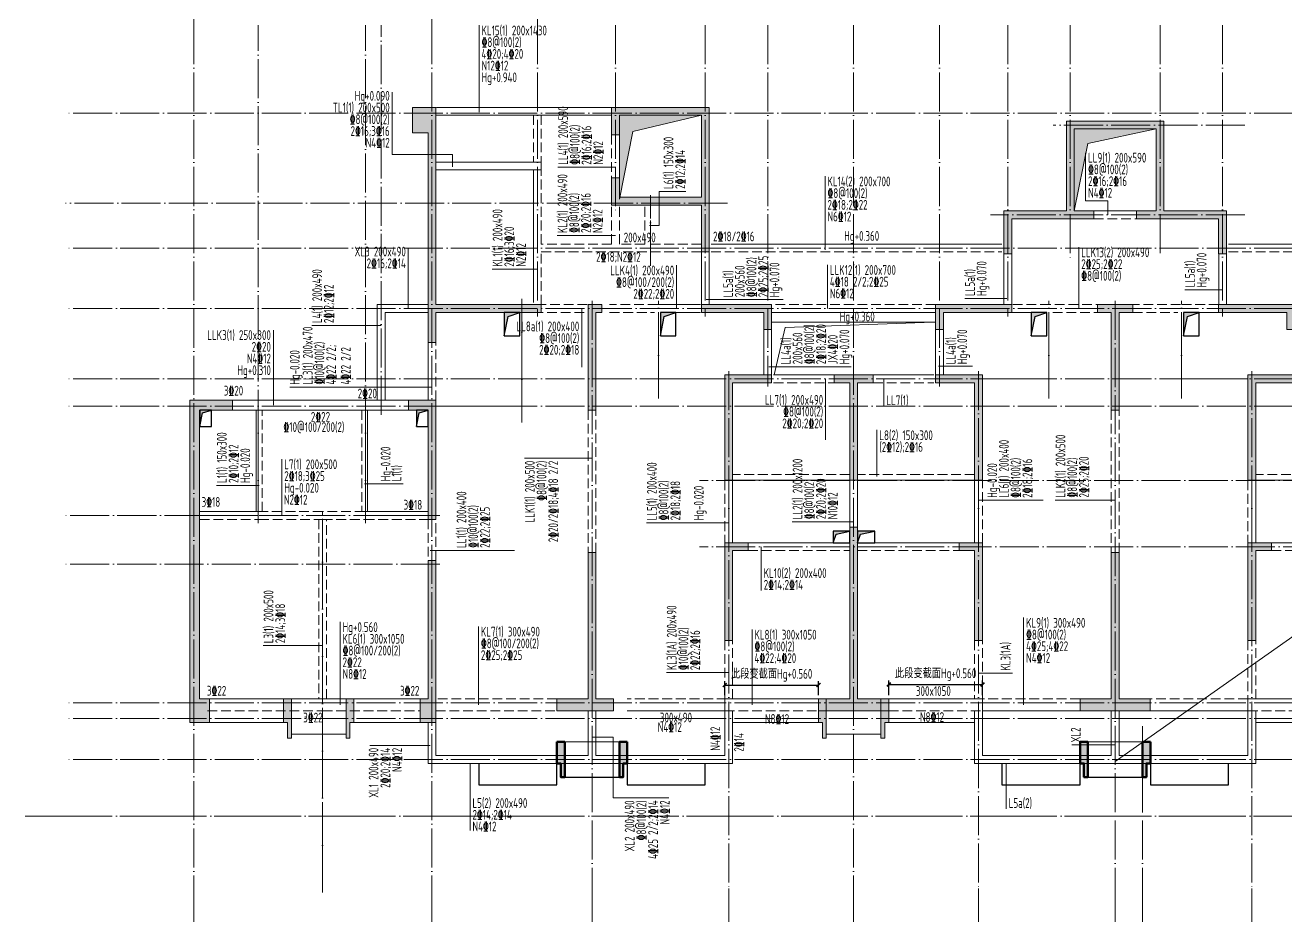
# Model space of a CAD drawing. Extents: x -129922 to 1190196, y -520662 to 139923.
# Drawn here: x 1062852 to 1095140, y -379465 to -356657 of the extents above; entities that cross this region are included whole.
import ezdxf
from ezdxf.enums import TextEntityAlignment as Align

# ---------------------------------------------------------------- set-up
doc = ezdxf.new("R2010")
doc.units = 0
doc.header["$LTSCALE"] = 1000
doc.header["$MEASUREMENT"] = 0
doc.linetypes.add('DASH', pattern=[0.35, 0.25, -0.1])
doc.linetypes.add('DOTE', pattern=[2.42, 2, -0.2, 0.02, -0.2])
for name, color, linetype, lineweight in [('A-墙体', 140, 'Continuous', 50), ('A-大样-填充', 8, 'Continuous', 9), ('A-标注-轴号', 3, 'Continuous', 15), ('A-轴线-塔楼', 1, 'DOTE', 9), ('A-轴线-塔楼$J4-三层平面图-山2', 1, 'DOTE', 9), ('A-轴线-隔墙', 41, 'DOTE', 9), ('S-基础-DQ', 6, 'Continuous', 20), ('S-墙柱-HATCH', 251, 'Continuous', 9), ('S-墙柱-WALL', 6, 'Continuous', 20), ('S-大样-DIM', 3, 'Continuous', 20), ('S-大样-HATCH', 251, 'Continuous', 9), ('S-大样-实线', 2, 'Continuous', 20), ('S-板-BEAM', 4, 'DASH', 20), ('S-板-BEAM-CON', 2, 'Continuous', 20), ('S-板-板面填充', 251, 'Continuous', 20), ('S-板-模板线条', 140, 'Continuous', 20), ('S-板-洞口边线', 211, 'Continuous', 20), ('S-梁-垂直原位标注', 140, 'Continuous', 20), ('S-梁-垂直集中标注', 45, 'Continuous', 20), ('S-梁-水平原位标注', 21, 'Continuous', 20), ('S-梁-水平集中标注', 191, 'Continuous', 20), ('S-轴网-轴线', 1, 'DOTE', 9)]:
    doc.layers.add(name, color=color, linetype=linetype, lineweight=lineweight)
doc.layers.add('HOLE', color=5, linetype='Continuous')
doc.layers.add('HOLE_HATCH', color=9, linetype='Continuous')
doc.styles.add('TSSD_Rein', font='tssdeng.shx', dxfattribs={"width": 0.7, "bigfont": 'hztxt.shx'})
doc.styles.add('TSSD_REIN_T3', font='tssdeng.shx', dxfattribs={"width": 0.7, "bigfont": 'hztxt.shx'})
doc.dimstyles.new('_TCH_ARCH&&100', dxfattribs={"dimtxt": 250, "dimasz": 100, "dimexe": 100, "dimexo": 100, "dimgap": 100, "dimtad": 1, "dimdec": 0, "dimzin": 0, "dimdsep": 46, "dimtxsty": 'TSSD_REIN_T3', "dimblk": 'ARCHTICK', "dimcen": 0.09, "dimclrt": 7, "dimazin": 2, "dimtfac": 1, "dimtdec": 0, "dimtix": 1, "dimtmove": 2, "dimatfit": 3, "dimfxl": 0, "dimtolj": 1, "dimtzin": 0, "dimarcsym": 0})

# ---------------------------------------------------------------- blocks, each defined once
blk = doc.blocks.new('20191023.11405152')
at = {"layer": 'S-大样-HATCH'}
h = blk.add_hatch(color=256, dxfattribs=at)
h.dxf.hatch_style = 1
h.paths.add_polyline_path([(-100, 0), (0, 0), (0, -400), (100, -400), (100, 600), (-100, 600)])
at = {"layer": 'S-大样-实线'}
blk.add_lwpolyline([(-100, 0), (0, 0), (0, -400), (100, -400), (100, 600), (-100, 600)], close=True, dxfattribs=at)
blk = doc.blocks.new('_ArchTick')
at = {"color": 0, "linetype": 'ByBlock', "const_width": 0.4}
blk.add_lwpolyline([(-0.5, -0.5), (0.5, 0.5)], dxfattribs=at)
blk = doc.blocks.new('*D500')
at = {"layer": 'Defpoints', "color": 0, "linetype": 'Continuous', "transparency": 16777216}
for p in [(1083171, -373555), (1080771, -373913), (1083171, -373913)]:
    blk.add_point(p, dxfattribs=at)
at = {"layer": 'S-梁-水平集中标注', "color": 0, "linetype": 'Continuous', "lineweight": -2, "transparency": 16777216}
for p, q in [((1080771, -373813), (1080771, -373455)), ((1080771, -373555), (1083171, -373555)), ((1083171, -373813), (1083171, -373455))]:
    blk.add_line(p, q, dxfattribs=at)
at = {"layer": 'S-梁-水平集中标注', "color": 0, "linetype": 'Continuous', "lineweight": -2, "transparency": 16777216, "xscale": 100, "yscale": 100, "zscale": 100, "rotation": 180}
blk.add_blockref('_ArchTick', (1080771, -373555), dxfattribs=at)
at = {"layer": 'S-梁-水平集中标注', "color": 0, "linetype": 'Continuous', "lineweight": -2, "transparency": 16777216, "xscale": 100, "yscale": 100, "zscale": 100}
blk.add_blockref('_ArchTick', (1083171, -373555), dxfattribs=at)
at = {"layer": 'S-梁-水平集中标注', "color": 7, "linetype": 'Continuous', "transparency": 16777216, "insert": (1081971, -373306), "char_height": 250, "attachment_point": 5, "style": 'TSSD_REIN_T3'}
blk.add_mtext('\\A1;此段变截面Hg+0.560', dxfattribs=at)
blk = doc.blocks.new('*D501')
at = {"layer": 'Defpoints', "color": 0, "linetype": 'Continuous', "transparency": 16777216}
for p in [(1087371, -373541), (1084971, -373913), (1087371, -373913)]:
    blk.add_point(p, dxfattribs=at)
at = {"layer": 'S-梁-水平集中标注', "color": 0, "linetype": 'Continuous', "lineweight": -2, "transparency": 16777216}
for p, q in [((1084971, -373813), (1084971, -373441)), ((1084971, -373541), (1087371, -373541)), ((1087371, -373813), (1087371, -373441))]:
    blk.add_line(p, q, dxfattribs=at)
at = {"layer": 'S-梁-水平集中标注', "color": 0, "linetype": 'Continuous', "lineweight": -2, "transparency": 16777216, "xscale": 100, "yscale": 100, "zscale": 100, "rotation": 180}
blk.add_blockref('_ArchTick', (1084971, -373541), dxfattribs=at)
at = {"layer": 'S-梁-水平集中标注', "color": 0, "linetype": 'Continuous', "lineweight": -2, "transparency": 16777216, "xscale": 100, "yscale": 100, "zscale": 100}
blk.add_blockref('_ArchTick', (1087371, -373541), dxfattribs=at)
at = {"layer": 'S-梁-水平集中标注', "color": 7, "linetype": 'Continuous', "transparency": 16777216, "insert": (1086171, -373292), "char_height": 250, "attachment_point": 5, "style": 'TSSD_REIN_T3'}
blk.add_mtext('\\A1;此段变截面Hg+0.560', dxfattribs=at)
blk = doc.blocks.new('sfdhgfjhgfkjhgkjhgk')
at = {"layer": 'S-板-BEAM'}
for p, q in [((6597491, -1417404), (6597491, -1418604)), ((6597691, -1418704), (6597691, -1417404)), ((6599491, -1417904), (6599491, -1419054)), ((6597691, -1420704), (6597691, -1418704)), ((6599491, -1419754), (6599491, -1420704)), ((6599691, -1420704), (6599691, -1419754)), ((6600341, -1419754), (6600341, -1420704)), ((6600491, -1420704), (6600491, -1419754)), ((6611841, -1420054), (6612941, -1420054)), ((6599491, -1420704), (6597691, -1420704)), ((6597691, -1422254), (6597691, -1420904)), ((6597691, -1420904), (6601791, -1420904)), ((6600341, -1420704), (6599691, -1420704)), ((6601791, -1420704), (6600491, -1420704)), ((6602041, -1420904), (6609491, -1420904)), ((6615291, -1420904), (6621741, -1420904)), ((6598866, -1422254), (6597691, -1422254)), ((6600666, -1422254), (6599441, -1422254)), ((6607791, -1422254), (6603591, -1422254)), ((6610716, -1422254), (6609741, -1422254)), ((6612141, -1422254), (6610716, -1422254)), ((6614066, -1422254), (6612841, -1422254)), ((6615041, -1422254), (6614066, -1422254)), ((6597141, -1422454), (6598866, -1422454)), ((6599441, -1422454), (6600591, -1422454)), ((6610791, -1422454), (6612141, -1422454)), ((6612841, -1422454), (6613991, -1422454)), ((6594991, -1424704), (6594991, -1423224)), ((6603641, -1424254), (6605191, -1424254)), ((6606191, -1424254), (6607741, -1424254)), ((6590541, -1427554), (6590541, -1424954)), ((6593091, -1424954), (6593091, -1427554)), ((6598891, -1424954), (6598891, -1428604)), ((6599091, -1428604), (6599091, -1424954)), ((6612291, -1424954), (6612291, -1428604)), ((6612491, -1428604), (6612491, -1424954)), ((6602391, -1426754), (6602391, -1428354)), ((6605591, -1426604), (6602591, -1426604)), ((6608791, -1426604), (6605791, -1426604)), ((6608991, -1428354), (6608991, -1426754)), ((6615791, -1426754), (6615791, -1428354)), ((6618991, -1426604), (6615991, -1426604)), ((6588941, -1427754), (6590466, -1427754)), ((6592091, -1427554), (6590466, -1427554)), ((6590466, -1427754), (6592091, -1427754)), ((6591991, -1427754), (6591991, -1432354)), ((6593166, -1427554), (6592091, -1427554)), ((6592091, -1427754), (6593166, -1427754)), ((6592191, -1432354), (6592191, -1427754)), ((6593166, -1427754), (6594791, -1427754)), ((6594791, -1427754), (6594791, -1428804)), ((6594991, -1428804), (6594991, -1427754)), ((6602991, -1428554), (6605591, -1428554)), ((6605791, -1428554), (6608391, -1428554)), ((6616391, -1428554), (6618991, -1428554)), ((6602391, -1430854), (6602391, -1432354)), ((6602591, -1432354), (6602591, -1430854)), ((6608791, -1430854), (6608791, -1432354)), ((6608991, -1432354), (6608991, -1430854)), ((6615791, -1430854), (6615791, -1432354)), ((6615991, -1432354), (6615991, -1430854)), ((6598091, -1432354), (6594991, -1432354)), ((6602441, -1432354), (6599891, -1432354)), ((6611841, -1432354), (6608991, -1432354)), ((6615791, -1432354), (6613291, -1432354)), ((6589141, -1432654), (6592091, -1432654)), ((6592091, -1432654), (6594591, -1432654)), ((6594991, -1432654), (6598091, -1432654)), ((6602391, -1432654), (6604791, -1432654)), ((6606591, -1432654), (6608991, -1432654)), ((6615791, -1432654), (6618191, -1432654))]:
    blk.add_line(p, q, dxfattribs=at)
at = {"layer": 'S-板-BEAM-CON'}
for p, q in [((6594991, -1417404), (6597591, -1417404)), ((6597606, -1417202), (6595006, -1417202)), ((6599491, -1417204), (6597591, -1417204)), ((6597591, -1417404), (6599491, -1417404)), ((6599691, -1419054), (6599691, -1417904)), ((6597691, -1418604), (6594991, -1418604)), ((6594991, -1418804), (6597691, -1418804)), ((6597491, -1418804), (6597491, -1422204)), ((6612941, -1419854), (6611841, -1419854)), ((6601791, -1420904), (6601791, -1422254)), ((6601991, -1422254), (6601991, -1420904)), ((6609491, -1420704), (6602041, -1420704)), ((6609541, -1420954), (6609541, -1422254)), ((6609741, -1422254), (6609741, -1420954)), ((6615041, -1420954), (6615041, -1422254)), ((6615241, -1422254), (6615241, -1420954)), ((6621741, -1420704), (6615291, -1420704)), ((6594791, -1422254), (6593491, -1422254)), ((6593491, -1422254), (6593491, -1424704)), ((6601766, -1422254), (6600666, -1422254)), ((6593691, -1422454), (6594791, -1422454)), ((6593691, -1424704), (6593691, -1422454)), ((6600741, -1422454), (6601766, -1422454)), ((6603591, -1422454), (6607791, -1422454)), ((6609741, -1422454), (6610641, -1422454)), ((6614141, -1422454), (6615041, -1422454)), ((6603391, -1422894), (6603391, -1424054)), ((6603591, -1422704), (6607791, -1422704)), ((6603591, -1424054), (6603591, -1422894)), ((6607791, -1422894), (6607791, -1424054)), ((6607991, -1424054), (6607991, -1422894)), ((6594791, -1423224), (6594791, -1424704)), ((6605191, -1424054), (6603641, -1424054)), ((6607741, -1424054), (6606191, -1424054)), ((6590466, -1424704), (6589781, -1424704)), ((6593166, -1424704), (6590466, -1424704)), ((6593591, -1424704), (6593166, -1424704)), ((6594291, -1424704), (6593591, -1424704)), ((6589781, -1424954), (6590466, -1424954)), ((6590391, -1424954), (6590391, -1427554)), ((6593166, -1424954), (6590466, -1424954)), ((6590466, -1424954), (6593166, -1424954)), ((6593166, -1424954), (6593591, -1424954)), ((6593241, -1427554), (6593241, -1424954)), ((6593591, -1424954), (6594291, -1424954)), ((6602591, -1426754), (6605591, -1426754)), ((6602591, -1428354), (6602591, -1426754)), ((6605591, -1426754), (6605591, -1427954)), ((6605791, -1426754), (6608791, -1426754)), ((6605791, -1426754), (6605791, -1427954)), ((6608791, -1426754), (6608791, -1428354)), ((6615991, -1426754), (6618991, -1426754)), ((6615991, -1428354), (6615991, -1426754)), ((6590466, -1427554), (6588941, -1427554)), ((6594791, -1427554), (6593166, -1427554)), ((6605591, -1428354), (6602991, -1428354)), ((6608391, -1428354), (6605791, -1428354)), ((6618991, -1428354), (6616391, -1428354)), ((6592091, -1432354), (6589141, -1432354)), ((6594591, -1432354), (6592091, -1432354)), ((6604791, -1432354), (6602391, -1432354)), ((6602391, -1432354), (6602391, -1433804)), ((6608991, -1432354), (6606591, -1432354)), ((6608991, -1433804), (6608991, -1432354)), ((6618191, -1432354), (6615791, -1432354)), ((6615791, -1432354), (6615791, -1433804)), ((6598891, -1432654), (6598891, -1433804)), ((6599091, -1433804), (6599091, -1432654)), ((6599891, -1432654), (6602391, -1432654)), ((6602591, -1434004), (6602591, -1432654)), ((6608791, -1432654), (6608791, -1434004)), ((6608991, -1432654), (6611841, -1432654)), ((6612291, -1432654), (6612291, -1433804)), ((6612491, -1433804), (6612491, -1432654)), ((6613291, -1432654), (6615791, -1432654)), ((6615991, -1434004), (6615991, -1432654)), ((6594791, -1432954), (6594791, -1434004)), ((6594991, -1433804), (6594991, -1432954)), ((6598891, -1433804), (6594991, -1433804)), ((6602391, -1433804), (6599091, -1433804)), ((6612291, -1433804), (6608991, -1433804)), ((6615791, -1433804), (6612491, -1433804)), ((6594791, -1434004), (6598991, -1434004)), ((6598991, -1434004), (6602591, -1434004)), ((6608791, -1434004), (6612391, -1434004)), ((6612391, -1434004), (6615991, -1434004))]:
    blk.add_line(p, q, dxfattribs=at)
at = {"layer": 'S-板-模板线条', "lineweight": -3}
for p, q in [((6596091, -1434004), (6596091, -1434554)), ((6598091, -1434554), (6598091, -1433954)), ((6599891, -1433954), (6599891, -1434554)), ((6601891, -1434554), (6601891, -1434004)), ((6609491, -1434004), (6609491, -1434554)), ((6611491, -1434554), (6611491, -1434004)), ((6613291, -1434004), (6613291, -1434554)), ((6615291, -1434554), (6615291, -1434004)), ((6598291, -1434354), (6599691, -1434354)), ((6611691, -1434354), (6613091, -1434354)), ((6596091, -1434554), (6598091, -1434554)), ((6599891, -1434554), (6601891, -1434554)), ((6609491, -1434554), (6611491, -1434554)), ((6613291, -1434554), (6615291, -1434554))]:
    blk.add_line(p, q, dxfattribs=at)
at = {"layer": 'S-板-模板线条', "ltscale": 0.5}
for points in [[(6588691, -1432954), (6591191, -1432954), (6591191, -1433354), (6591291, -1433354), (6591291, -1433254), (6592691, -1433254), (6592691, -1433354), (6592791, -1433354), (6592791, -1432954), (6594791, -1432954), (6594791, -1434004), (6598091, -1434004), (6598091, -1433454), (6599891, -1433454), (6599891, -1434004), (6602591, -1434004), (6602591, -1432954), (6604891, -1432954), (6604891, -1433354), (6604991, -1433354), (6604991, -1433254), (6606391, -1433254), (6606391, -1433354), (6606491, -1433354), (6606491, -1432954), (6608791, -1432954), (6608791, -1434004), (6611491, -1434004), (6611491, -1433454), (6612391, -1433454)], [(6618291, -1432954), (6615991, -1432954), (6615991, -1434004), (6613291, -1434004), (6613291, -1433454), (6612391, -1433454)]]:
    blk.add_lwpolyline(points, dxfattribs=at)
blk = doc.blocks.new('safdjhfgjhgfkjhgk')
at = {"layer": 'S-梁-水平集中标注'}
blk.add_line((6921835, -1434004), (6921835, -1435166), dxfattribs=at)
at = {"layer": 'S-梁-水平集中标注', "linetype": 'Continuous', "style": 'TSSD_Rein', "width": 0.7}
blk.add_text('L5a(2)', height=250, dxfattribs=at).set_placement((6921898, -1435143))
blk = doc.blocks.new('ZHOUWANG3')
at = {"layer": 'A-标注-轴号'}
for p, q in [((88652, 248942), (88652, 252942)), ((94752, 248942), (94752, 252942)), ((97452, 248942), (97452, 252942)), ((88652, 226834), (88652, 222834)), ((94752, 226834), (94752, 222834)), ((98852, 226834), (98852, 222834)), ((102352, 226834), (102352, 222834)), ((105552, 226834), (105552, 222834)), ((108752, 226834), (108752, 222834)), ((112252, 226834), (112252, 222834)), ((112952, 226834), (112952, 222834)), ((115752, 226834), (115752, 222834))]:
    blk.add_line(p, q, dxfattribs=at)
at = {"layer": 'A-轴线-塔楼', "linetype": 'DOTE', "ltscale": 0.5}
for p, q in [((88652, 248942), (88652, 226834)), ((94752, 248942), (94752, 226834)), ((97452, 248942), (97452, 241486)), ((99452, 248942), (99452, 244136)), ((101752, 248942), (101752, 241486)), ((103352, 248942), (103352, 239686)), ((105552, 248942), (105552, 226834)), ((107752, 248942), (107752, 239686)), ((109502, 248942), (109502, 241486)), ((111102, 248942), (111102, 242986)), ((113402, 248942), (113402, 243076)), ((115002, 248942), (115002, 241486)), ((139798, 246686), (85362, 246686)), ((115570, 246386), (110660, 246386)), ((102322, 244386), (85362, 244386)), ((115570, 244086), (109062, 244086)), ((139798, 243236), (85362, 243236)), ((98852, 241886), (98852, 226834)), ((112252, 241886), (112252, 226834)), ((139798, 241686), (85362, 241686)), ((102352, 240086), (102352, 226834)), ((108752, 240086), (108752, 226834)), ((115752, 240086), (115752, 226834)), ((139798, 239886), (85362, 239886)), ((139798, 239186), (85362, 239186)), ((122394, 235586), (101608, 235586)), ((139798, 231586), (85362, 231586)), ((112952, 230993), (112952, 226834)), ((139798, 228686), (85362, 228686))]:
    blk.add_line(p, q, dxfattribs=at)
at = {"layer": 'A-轴线-隔墙', "ltscale": 0.5}
for p, q in [((90302, 236186), (90302, 248942)), ((93052, 236186), (93052, 248942)), ((93452, 238966), (93452, 248942)), ((100352, 242784), (100352, 244586)), ((97052, 238770), (97052, 241936)), ((100552, 239386), (100552, 241886)), ((110552, 239386), (110552, 241886)), ((113952, 239386), (113952, 241886)), ((122394, 237286), (101608, 237286)), ((94952, 236386), (85362, 236386)), ((91952, 226834), (91952, 236486)), ((94952, 235136), (85362, 235136)), ((139798, 231186), (85362, 231186)), ((139798, 230136), (85362, 230136))]:
    blk.add_line(p, q, dxfattribs=at)
blk = doc.blocks.new('sgjhfgjhgj')
at = {"layer": 'HOLE_HATCH', "ltscale": 0.5}
for points in [[(268519, 605212), (268919, 605212), (268619, 605112), (268519, 604612)], [(272519, 605212), (272919, 605212), (272619, 605112), (272519, 604612)], [(282019, 605212), (282419, 605212), (282119, 605112), (282019, 604612)], [(285919, 605212), (286319, 605212), (286019, 605112), (285919, 604612)], [(260719, 602712), (261019, 602712), (260794, 602637), (260719, 602292)], [(266269, 602712), (266569, 602712), (266344, 602637), (266269, 602292)], [(276948, 599612), (277368, 599612), (277023, 599537), (276948, 599312)], [(277569, 599612), (278014, 599612), (277644, 599537), (277569, 599312)]]:
    blk.add_hatch(color=256, dxfattribs=at).paths.add_polyline_path(points)
at = {"layer": 'HOLE', "ltscale": 0.5}
for points in [[(268519, 604612), (268919, 604612), (268919, 605212), (268519, 605212)], [(272519, 604612), (272919, 604612), (272919, 605212), (272519, 605212)], [(282019, 604612), (282419, 604612), (282419, 605212), (282019, 605212)], [(285919, 604612), (286319, 604612), (286319, 605212), (285919, 605212)], [(260719, 602292), (261019, 602292), (261019, 602712), (260719, 602712)], [(266269, 602292), (266569, 602292), (266569, 602712), (266269, 602712)], [(276948, 599312), (277368, 599312), (277368, 599612), (276948, 599612)], [(277569, 599312), (278014, 599312), (278014, 599612), (277569, 599612)]]:
    blk.add_lwpolyline(points, close=True, dxfattribs=at)
for points in [[(268519, 604612), (268619, 605112), (268919, 605212)], [(272519, 604612), (272619, 605112), (272919, 605212)], [(282019, 604612), (282119, 605112), (282419, 605212)], [(285919, 604612), (286019, 605112), (286319, 605212)], [(260719, 602292), (260794, 602637), (261019, 602712)], [(266269, 602292), (266344, 602637), (266569, 602712)], [(276948, 599312), (277023, 599537), (277368, 599612)], [(277569, 599312), (277644, 599537), (278014, 599612)]]:
    blk.add_lwpolyline(points, dxfattribs=at)
blk = doc.blocks.new('safhgfjhgfj')
at = {"layer": 'S-墙柱-HATCH', "ltscale": 0.2}
h = blk.add_hatch(color=256, dxfattribs=at)
h.paths.add_polyline_path([(6336110, -688648), (6336110, -694018), (6335910, -694018), (6335910, -693248), (6333210, -693248), (6333210, -693048), (6333310, -693048), (6335910, -693048), (6335910, -687998), (6336510, -687998), (6336510, -688648)])
h.paths.add_polyline_path([(6312710, -703448), (6312710, -703148), (6311910, -703148), (6311910, -698748), (6311710, -698748), (6311710, -703148), (6310910, -703148), (6310910, -703448)])
h.paths.add_polyline_path([(6311910, -697548), (6311710, -697548), (6311710, -695048), (6311310, -695048), (6311310, -694848), (6312310, -694848), (6312310, -695048), (6311910, -695048)])
h.paths.add_polyline_path([(6325110, -697548), (6325310, -697548), (6325310, -695048), (6325710, -695048), (6325710, -694848), (6324710, -694848), (6324710, -695048), (6325110, -695048)])
h.paths.add_polyline_path([(6324310, -703448), (6324310, -703148), (6325110, -703148), (6325110, -698748), (6325310, -698748), (6325310, -703148), (6326110, -703148), (6326110, -703448)])
h.paths.add_polyline_path([(6331360, -703448), (6331360, -703148), (6331810, -703148), (6331810, -699398), (6332010, -699398), (6332010, -703148), (6332810, -703148), (6332810, -703448)])
h.paths.add_polyline_path([(6332010, -695748), (6331810, -695748), (6331810, -693248), (6331660, -693248), (6331660, -693048), (6332010, -693048)])
h.paths.add_polyline_path([(6336310, -703148), (6336110, -703148), (6336110, -699598), (6335910, -699598), (6335910, -703748), (6336310, -703748)])
h.paths.add_polyline_path([(6336610, -695748), (6336110, -695748), (6336110, -698548), (6335910, -698548), (6335910, -695498), (6336610, -695498)])
h.paths.add_polyline_path([(6319410, -703448), (6319410, -703148), (6318610, -703148), (6318610, -699398), (6318410, -699398), (6318410, -703148), (6317610, -703148), (6317610, -703448)])
h.paths.add_polyline_path([(6318410, -695748), (6318610, -695748), (6318610, -693248), (6318960, -693248), (6318960, -693048), (6318060, -693048), (6318060, -693248), (6318410, -693248)])
h.paths.add_polyline_path([(6307910, -693048), (6307910, -693248), (6309510, -693248), (6309510, -693688), (6309710, -693688), (6309710, -693048)])
h.paths.add_polyline_path([(6314110, -693248), (6315860, -693248), (6315860, -693048), (6313910, -693048), (6313910, -693688), (6314110, -693688)])
h.paths.add_polyline_path([(6322910, -693248), (6321160, -693248), (6321160, -693048), (6323110, -693048), (6323110, -693688), (6322910, -693688)])
h.paths.add_polyline_path([(6329135, -693048), (6329135, -693248), (6327510, -693248), (6327510, -693688), (6327310, -693688), (6327310, -693048)])
h.paths.add_polyline_path([(6321360, -691748), (6321360, -690648), (6319760, -690648), (6319760, -688348), (6317260, -688348), (6317260, -690648), (6315660, -690648), (6315660, -691748), (6315860, -691748), (6315860, -690848), (6317960, -690848), (6317960, -690648), (6317460, -690648), (6317460, -688548), (6319560, -688548), (6319560, -690648), (6319060, -690648), (6319060, -690848), (6321160, -690848), (6321160, -691748)])
h.paths.add_polyline_path([(6307910, -690498), (6307910, -691698), (6308110, -691698), (6308110, -687998), (6305610, -687998), (6305610, -688698), (6305810, -688698), (6305810, -688198), (6307910, -688198), (6307910, -690298), (6305810, -690298), (6305810, -689798), (6305610, -689798), (6305610, -690498)])
h.paths.add_polyline_path([(6300910, -688648), (6300910, -694018), (6301110, -694018), (6301110, -693248), (6303810, -693248), (6303810, -693048), (6303710, -693048), (6301110, -693048), (6301110, -687998), (6300510, -687998), (6300510, -688648)])
h.paths.add_polyline_path([(6313910, -695048), (6314910, -695048), (6314910, -697548), (6315110, -697548), (6315110, -694848), (6313910, -694848)])
h.paths.add_polyline_path([(6300410, -695748), (6300910, -695748), (6300910, -698548), (6301110, -698548), (6301110, -695498), (6300410, -695498)])
h.paths.add_polyline_path([(6295310, -703148), (6295060, -703148), (6295060, -695748), (6295900, -695748), (6295900, -695498), (6294810, -695498), (6294810, -703748), (6295310, -703748)])
h.paths.add_polyline_path([(6305660, -703448), (6305660, -703148), (6305210, -703148), (6305210, -699398), (6305010, -699398), (6305010, -703148), (6304210, -703148), (6304210, -703448)])
h.paths.add_polyline_path([(6315110, -701648), (6315110, -699148), (6314510, -699148), (6314510, -699348), (6314910, -699348), (6314910, -701648)])
h.paths.add_polyline_path([(6308710, -699348), (6309110, -699348), (6309110, -699148), (6308510, -699148), (6308510, -701648), (6308710, -701648)])
h.paths.add_polyline_path([(6308710, -695048), (6309710, -695048), (6309710, -694848), (6308510, -694848), (6308510, -697548), (6308710, -697548)])
h.paths.add_polyline_path([(6305010, -695748), (6305210, -695748), (6305210, -693248), (6305360, -693248), (6305360, -693048), (6305010, -693048)])
h.paths.add_polyline_path([(6328110, -690798), (6330810, -690798), (6330810, -690148), (6330610, -690148), (6330610, -690598), (6328110, -690598), (6328110, -688598), (6330610, -688598), (6330610, -689048), (6330810, -689048), (6330810, -687998), (6330310, -687998), (6330310, -688398), (6327910, -688398), (6327910, -691698), (6328110, -691698)])
h.paths.add_polyline_path([(6323110, -695048), (6322110, -695048), (6322110, -697548), (6321910, -697548), (6321910, -694848), (6323110, -694848)])
h.paths.add_polyline_path([(6341710, -703148), (6341960, -703148), (6341960, -695748), (6341120, -695748), (6341120, -695498), (6342210, -695498), (6342210, -703748), (6341710, -703748)])
h.paths.add_polyline_path([(6321910, -701648), (6321910, -699148), (6322510, -699148), (6322510, -699348), (6322110, -699348), (6322110, -701648)])
h.paths.add_polyline_path([(6328310, -699348), (6327910, -699348), (6327910, -699148), (6328510, -699148), (6328510, -701648), (6328310, -701648)])
h.paths.add_polyline_path([(6328310, -695048), (6327310, -695048), (6327310, -694848), (6328510, -694848), (6328510, -697548), (6328310, -697548)])
h.paths.add_polyline_path([(6300710, -703148), (6300910, -703148), (6300910, -699598), (6301110, -699598), (6301110, -703748), (6300710, -703748)])
at = {"layer": 'S-墙柱-WALL'}
for points in [[(6300910, -688648), (6300910, -694018), (6301110, -694018), (6301110, -693248), (6303810, -693248), (6303810, -693048), (6303710, -693048), (6303710, -693048), (6301110, -693048), (6301110, -687998), (6300510, -687998), (6300510, -688648)], [(6307910, -690498), (6307910, -691698), (6308110, -691698), (6308110, -687998), (6305610, -687998), (6305610, -688698), (6305810, -688698), (6305810, -688198), (6307910, -688198), (6307910, -690298), (6305810, -690298), (6305810, -689798), (6305610, -689798), (6305610, -690498)], [(6321360, -691748), (6321360, -690648), (6319760, -690648), (6319760, -688348), (6317260, -688348), (6317260, -690648), (6315660, -690648), (6315660, -691748), (6315860, -691748), (6315860, -690848), (6317960, -690848), (6317960, -690648), (6317460, -690648), (6317460, -688548), (6319560, -688548), (6319560, -690648), (6319060, -690648), (6319060, -690848), (6321160, -690848), (6321160, -691748)], [(6305010, -695748), (6305210, -695748), (6305210, -693248), (6305360, -693248), (6305360, -693048), (6305010, -693048)], [(6307910, -693048), (6307910, -693248), (6309510, -693248), (6309510, -693688), (6309710, -693688), (6309710, -693048)], [(6314110, -693248), (6315860, -693248), (6315860, -693048), (6313910, -693048), (6313910, -693688), (6314110, -693688)], [(6318410, -695748), (6318610, -695748), (6318610, -693248), (6318960, -693248), (6318960, -693048), (6318060, -693048), (6318060, -693248), (6318410, -693248)], [(6322910, -693248), (6321160, -693248), (6321160, -693048), (6323110, -693048), (6323110, -693688), (6322910, -693688)], [(6308710, -695048), (6309710, -695048), (6309710, -694848), (6308510, -694848), (6308510, -697548), (6308710, -697548)], [(6311910, -697548), (6311710, -697548), (6311710, -695048), (6311310, -695048), (6311310, -694848), (6312310, -694848), (6312310, -695048), (6311910, -695048)], [(6313910, -695048), (6314910, -695048), (6314910, -697548), (6315110, -697548), (6315110, -694848), (6313910, -694848)], [(6323110, -695048), (6322110, -695048), (6322110, -697548), (6321910, -697548), (6321910, -694848), (6323110, -694848)], [(6295310, -703148), (6295060, -703148), (6295060, -695748), (6295900, -695748), (6295900, -695498), (6294810, -695498), (6294810, -703748), (6295310, -703748)], [(6300410, -695748), (6300910, -695748), (6300910, -698548), (6301110, -698548), (6301110, -695498), (6300410, -695498)], [(6312710, -703448), (6312710, -703148), (6311910, -703148), (6311910, -698748), (6311710, -698748), (6311710, -703148), (6310910, -703148), (6310910, -703448)], [(6308710, -699348), (6309110, -699348), (6309110, -699148), (6308510, -699148), (6308510, -701648), (6308710, -701648)], [(6315110, -701648), (6315110, -699148), (6314510, -699148), (6314510, -699348), (6314910, -699348), (6314910, -701648)], [(6321910, -701648), (6321910, -699148), (6322510, -699148), (6322510, -699348), (6322110, -699348), (6322110, -701648)], [(6300710, -703148), (6300910, -703148), (6300910, -699598), (6301110, -699598), (6301110, -703748), (6300710, -703748)], [(6305660, -703448), (6305660, -703148), (6305210, -703148), (6305210, -699398), (6305010, -699398), (6305010, -703148), (6304210, -703148), (6304210, -703448)], [(6319410, -703448), (6319410, -703148), (6318610, -703148), (6318610, -699398), (6318410, -699398), (6318410, -703148), (6317610, -703148), (6317610, -703448)]]:
    blk.add_lwpolyline(points, close=True, dxfattribs=at)

msp = doc.modelspace()

# ---------------------------------------------------------------- hatches: boundary and pattern name
at = {"layer": 'A-大样-填充', "ltscale": 0.5}
h = msp.add_hatch(color=256, dxfattribs=at)
h.dxf.hatch_style = 1
h.paths.add_polyline_path([(1076470.7, -375012.6), (1076670.7, -375012.6), (1076670.7, -375912.6), (1076570.7, -375912.6), (1076570.7, -375562.6), (1076470.7, -375562.6)])
h = msp.add_hatch(color=256, dxfattribs=at)
h.dxf.hatch_style = 1
h.paths.add_polyline_path([(1078270.7, -375012.6), (1078070.7, -375012.6), (1078070.7, -375912.6), (1078170.7, -375912.6), (1078170.7, -375562.6), (1078270.7, -375562.6)])
h = msp.add_hatch(color=256, dxfattribs=at)
h.dxf.hatch_style = 1
h.paths.add_polyline_path([(1089870.7, -375012.6), (1090070.7, -375012.6), (1090070.7, -375912.6), (1089970.7, -375912.6), (1089970.7, -375562.6), (1089870.7, -375562.6)])
h = msp.add_hatch(color=256, dxfattribs=at)
h.dxf.hatch_style = 1
h.paths.add_polyline_path([(1091670.7, -375012.6), (1091470.7, -375012.6), (1091470.7, -375912.6), (1091570.7, -375912.6), (1091570.7, -375562.6), (1091670.7, -375562.6)])
at = {"layer": 'S-板-板面填充'}
h = msp.add_hatch(color=256, dxfattribs=at)
h.dxf.hatch_style = 1
h.paths.add_polyline_path([(1080170.7, -358962.6), (1078070.7, -358962.6), (1078070.7, -361112.6), (1078416.1, -359383.1)])
h = msp.add_hatch(color=256, dxfattribs=at)
h.dxf.hatch_style = 1
h.paths.add_polyline_path([(1091820.7, -359312.6), (1089720.7, -359312.6), (1089720.7, -361412.6), (1090066.1, -359683.1)])

# ---------------------------------------------------------------- linework, layer by layer
at = {"layer": 'A-墙体'}
for points in [[(1076470.7, -375012.6), (1076670.7, -375012.6), (1076670.7, -375912.6), (1076570.7, -375912.6), (1076570.7, -375562.6), (1076470.7, -375562.6), (1076470.7, -375012.6)], [(1078270.7, -375012.6), (1078070.7, -375012.6), (1078070.7, -375912.6), (1078170.7, -375912.6), (1078170.7, -375562.6), (1078270.7, -375562.6), (1078270.7, -375012.6)], [(1089870.7, -375012.6), (1090070.7, -375012.6), (1090070.7, -375912.6), (1089970.7, -375912.6), (1089970.7, -375562.6), (1089870.7, -375562.6), (1089870.7, -375012.6)], [(1091670.7, -375012.6), (1091470.7, -375012.6), (1091470.7, -375912.6), (1091570.7, -375912.6), (1091570.7, -375562.6), (1091670.7, -375562.6), (1091670.7, -375012.6)]]:
    msp.add_lwpolyline(points, dxfattribs=at)
at = {"layer": 'A-轴线-塔楼$J4-三层平面图-山2'}
msp.add_lwpolyline([(1070470.7, -378865.4), (1070470.7, -369112.6)], dxfattribs=at)
at = {"layer": 'S-基础-DQ', "ltscale": 0.5}
for points in [[(1073370.7, -366412.6), (1075570.7, -366412.6), (1075570.7, -364012.6)], [(1079070.7, -364012.6), (1079070.7, -365712.6), (1080770.7, -365712.6)], [(1087370.7, -365712.6), (1089070.7, -365712.6), (1089070.7, -364012.6)], [(1094170.7, -365712.6), (1092470.7, -365712.6), (1092470.7, -364012.6)], [(1067320.7, -369212.6), (1068820.7, -369212.6), (1068820.7, -366512.6)], [(1073070.7, -369212.6), (1071570.7, -369212.6), (1071570.7, -366512.6)], [(1080870.7, -369912.6), (1080870.7, -368312.6)], [(1087270.7, -369912.6), (1087270.7, -368312.6)], [(1094270.7, -369912.6), (1094270.7, -368312.6)]]:
    msp.add_lwpolyline(points, dxfattribs=at)
at = {"layer": 'S-板-洞口边线'}
for points in [[(1080170.7, -358962.6), (1078070.7, -358962.6), (1078070.7, -361112.6), (1078416.1, -359383.1)], [(1091820.7, -359312.6), (1089720.7, -359312.6), (1089720.7, -361412.6), (1090066.1, -359683.1)]]:
    msp.add_lwpolyline(points, close=True, dxfattribs=at)
msp.add_lwpolyline([(1082038.9, -365612.6), (1082321.2, -364397.9), (1086120.7, -364262.6)], dxfattribs=at)
at = {"layer": 'S-梁-垂直原位标注'}
msp.add_lwpolyline([(1090770.7, -375512.6), (1114370.7, -358912.6)], dxfattribs=at)
at = {"layer": 'S-梁-垂直集中标注'}
for p, q in [((1077970.7, -360292.4), (1076494.2, -360292.4)), ((1079089.5, -360911.9), (1079773.2, -360911.9)), ((1079089.5, -361788.8), (1079089.5, -360911.9)), ((1078845.7, -361788.8), (1079089.5, -361788.8)), ((1077970.7, -362039.2), (1076478.5, -362039.2)), ((1075970.7, -362903.6), (1074815.6, -362903.6)), ((1093520.7, -363437.3), (1092550.8, -363437.3)), ((1080295.7, -363685.5), (1082263, -363685.5)), ((1087995.7, -363651.9), (1086915.9, -363651.9)), ((1071970.7, -364347.4), (1070193.7, -364347.4)), ((1081895.7, -365403.1), (1084008, -365403.1)), ((1086245.7, -365388.8), (1087113.4, -365388.8)), ((1069629.8, -365923), (1073270.7, -365923)), ((1077370.7, -367747.9), (1075643.2, -367747.9)), ((1071545.7, -368398.9), (1072536.1, -368398.9)), ((1068845.7, -368442.4), (1067753.9, -368442.4)), ((1087270.7, -368823.2), (1088926.8, -368823.2)), ((1090770.7, -368817.1), (1089234.4, -368817.1)), ((1084070.7, -369371.7), (1082499.4, -369371.7)), ((1080870.7, -369401.1), (1078769.4, -369401.1)), ((1073220.7, -370106.1), (1075382.2, -370106.1)), ((1070470.7, -372546.2), (1068949.7, -372546.2)), ((1080870.7, -373236.6), (1079276, -373236.6)), ((1087270.7, -373248.3), (1088136.7, -373248.3)), ((1073220.7, -375100.3), (1071679.7, -375100.3)), ((1077370.7, -374888.8), (1077910.4, -374888.8)), ((1077910.4, -374888.8), (1077910.4, -376446.7)), ((1090770.7, -375089.2), (1089663.3, -375089.2)), ((1077910.4, -376446.7), (1079339.4, -376446.7))]:
    msp.add_line(p, q, dxfattribs=at)
at = {"layer": 'S-梁-水平集中标注'}
for p, q in [((1074477.7, -358887.6), (1074477.7, -356656.6)), ((1072250.4, -359969.8), (1072250.4, -358369.9)), ((1073798, -359969.8), (1072250.4, -359969.8)), ((1073798, -360287.6), (1073798, -359969.8)), ((1090013.8, -361157.8), (1090013.8, -359924.5)), ((1083338.5, -362412.6), (1083338.5, -360522)), ((1090584.8, -361157.8), (1090013.8, -361157.8)), ((1090584.8, -361512.6), (1090584.8, -361157.8)), ((1072664.1, -363912.6), (1072664.1, -362358)), ((1089838.9, -363912.6), (1089838.9, -362338.9)), ((1079537.9, -363912.6), (1079537.9, -362801.9)), ((1083400.1, -363912.6), (1083400.1, -362790.8)), ((1077106.8, -363912.6), (1077106.8, -365413.4)), ((1069208.1, -366387.6), (1069208.1, -364467.6)), ((1083354.1, -365712.6), (1083354.1, -367277.3)), ((1084848.3, -365712.6), (1084848.3, -366410.8)), ((1084666.8, -368212.6), (1084666.8, -367023.2)), ((1069424.6, -369212.6), (1069424.6, -367767.3)), ((1081705.1, -370012.6), (1081705.1, -371131.3)), ((1070918.2, -374062.6), (1070918.2, -371936.9)), ((1088426.2, -374062.6), (1088426.2, -371827.1)), ((1074461.8, -374062.6), (1074461.8, -372053.8)), ((1081468.9, -374062.6), (1081468.9, -372130.7)), ((1074245.5, -375562.6), (1074245.5, -377282.5))]:
    msp.add_line(p, q, dxfattribs=at)
at = {"layer": 'S-轴网-轴线'}
msp.add_lwpolyline([(1062852.3, -376912.6), (1119667.2, -376912.6)], dxfattribs=at)

# ---------------------------------------------------------------- block references
for name, p in [('ZHOUWANG3', (978518.8, -605599)), ('sgjhfgjhgj', (806602.1, -969224.7))]:
    msp.add_blockref(name, p)
at = {"layer": 'S-墙柱-HATCH'}
msp.add_blockref('safhgfjhgfj', (-5227739.7, 329235.8), dxfattribs=at)
at = {"layer": 'S-大样-DIM'}
msp.add_blockref('sfdhgfjhgfkjhgkjhgk', (-5521619.9, 1058441.6), dxfattribs=at)
at = {"layer": 'S-大样-实线'}
for p in [(1069570.7, -374512.6), (1083270.7, -374512.6)]:
    msp.add_blockref('20191023.11405152', p, dxfattribs=at)
at = {"layer": 'S-大样-实线', "xscale": -1}
for p in [(1071170.7, -374512.6), (1084870.7, -374512.6)]:
    msp.add_blockref('20191023.11405152', p, dxfattribs=at)
at = {"layer": 'S-板-模板线条'}
msp.add_blockref('safdjhfgjhgfkjhgk', (-5833854.4, 1058441.6), dxfattribs=at)

# ---------------------------------------------------------------- texts
at = {"layer": 'S-梁-垂直原位标注', "linetype": 'Continuous', "style": 'TSSD_Rein', "width": 0.7}
for s, p in [('N4\x8412', (1080652.1, -375236.9)), ('2\x8414', (1081258.1, -375261.3))]:
    msp.add_text(s, height=250, rotation=90, dxfattribs=at).set_placement(p)
at = {"layer": 'S-梁-垂直集中标注', "linetype": 'Continuous', "style": 'TSSD_Rein', "width": 0.7}
for s, p in [('LL4(1) 200x590', (1076753.8, -360229.9)), ('\x848@100(2)', (1077053.8, -360229.9)), ('2\x8416;2\x8416', (1077353.8, -360229.9)), ('N2\x8412', (1077653.8, -360229.9)), ('L6(1) 150x300', (1079454, -360849.4)), ('2\x8412;2\x8414', (1079754, -360849.4)), ('KL2(1) 200x490', (1076738.2, -361976.7)), ('\x848@100(2)', (1077038.2, -361976.7)), ('2\x8420;2\x8416', (1077338.2, -361976.7)), ('KL1(1) 200x490', (1075075.2, -362841.1)), ('N2\x8412', (1077638.2, -361976.7)), ('2\x8416;3\x8420', (1075375.2, -362841.1)), ('N2\x8412', (1075675.2, -362841.1)), ('2\x8425;2\x8425', (1081880, -363623)), ('200x560', (1081280, -363623)), ('\x848@100(2)', (1081580, -363623)), ('Hg+0.070', (1082168.7, -363623)), ('LL5a(1)', (1092810.4, -363374.8)), ('L4(1) 200x490', (1070453.3, -364284.9)), ('LL5a(1)', (1080980, -363623)), ('LL5a(1)', (1087175.5, -363589.4)), ('2\x8412;2\x8412', (1070753.3, -364284.9)), ('LL3(1) 200x470', (1070212.9, -365860.5)), ('Hg+0.070', (1086977.8, -365338.8)), ('\x8410@100(2)', (1070512.9, -365860.5)), ('LL4a(1)', (1086682.7, -365338.8)), ('4\x8422 2/2;', (1070812.9, -365860.5)), ('4\x8422 2/2', (1071187.9, -365860.5)), ('L1(1) 150x300', (1068013.5, -368379.9)), ('2\x8410;2\x8412', (1068313.5, -368379.9)), ('LL6(1) 200x400', (1088046.1, -368760.7)), ('LLK2(1) 200x500', (1089494, -368754.6)), ('\x848@100(2)', (1088346.1, -368760.7)), ('\x848@100(2)', (1089794, -368754.6)), ('2\x8425;2\x8420', (1090094, -368754.6)), ('L1(1)', (1072488, -368336.4)), ('LL5(1) 200x400', (1079029, -369338.6)), ('LL2(1) 200x1200', (1082759, -369309.2)), ('Hg-0.020', (1087746.1, -368760.7)), ('2\x8418;2\x8416', (1088646.1, -368760.7)), ('\x848@100(2)', (1079329, -369338.6)), ('2\x8418;2\x8418', (1079629, -369338.6)), ('\x848@100(2)', (1083059, -369309.2)), ('2\x8420;2\x8420', (1083359, -369309.2)), ('LL1(1) 200x400', (1074152.8, -370043.6)), ('N10\x8412', (1083659, -369309.2)), ('\x8410@100(2)', (1074452.8, -370043.6)), ('2\x8422;2\x8425', (1074752.8, -370043.6)), ('L3(1) 200x500', (1069209.4, -372483.7)), ('2\x8414;3\x8418', (1069509.4, -372483.7)), ('KL3(1A) 200x490', (1079535.6, -373174.1)), ('\x8410@100(2)', (1079835.6, -373174.1)), ('2\x8422;2\x8416', (1080135.6, -373174.1)), ('KL3(1A)', (1088088.7, -373185.8)), ('XL2', (1089884.5, -375026.7))]:
    msp.add_text(s, height=250, rotation=90, dxfattribs=at).set_placement(p)
at = {"layer": 'S-梁-垂直集中标注', "color": 6, "linetype": 'Continuous', "style": 'TSSD_Rein', "width": 0.7}
for s, p in [('Hg+0.070', (1093110.4, -363374.8)), ('Hg+0.070', (1087475.5, -363589.4)), ('Hg-0.020', (1069879.8, -365865.2)), ('Hg-0.020', (1068613.5, -368379.9)), ('Hg-0.020', (1072208.1, -368336.4)), ('Hg-0.020', (1080229, -369338.6))]:
    msp.add_text(s, height=250, rotation=90, dxfattribs=at).set_placement(p)
at = {"layer": 'S-梁-垂直集中标注', "style": 'TSSD_Rein', "width": 0.7}
for s, p in [('\x848@100(2)', (1083059.9, -365340.6)), ('2\x8418;2\x8420', (1083359.9, -365340.6)), ('LL4a(1)', (1082459.9, -365340.6)), ('200x560', (1082759.9, -365340.6)), ('JX4\x8420', (1083659.9, -365340.6))]:
    msp.add_text(s, height=250, rotation=90, dxfattribs=at).set_placement(p)
at = {"layer": 'S-梁-垂直集中标注', "color": 6, "style": 'TSSD_Rein', "width": 0.7}
msp.add_text('Hg+0.070', height=250, rotation=90, dxfattribs=at).set_placement((1083959.9, -365340.6))
at = {"layer": 'S-梁-垂直集中标注', "linetype": 'Continuous', "style": 'TSSD_Rein', "width": 0.7}
for s, p in [('LLK1(1) 200x500', (1075902.8, -367810.4)), ('\x848@100(2)', (1076202.8, -367810.4)), ('2\x8420/2\x8418;4\x8418 2/2', (1076502.8, -367810.4)), ('XL1 200x490', (1071900.9, -375162.8)), ('2\x8420;2\x8414', (1072200.9, -375162.8)), ('N4\x8412', (1072500.9, -375162.8))]:
    msp.add_text(s, height=250, rotation=90, dxfattribs=at).set_placement(p, align=Align.RIGHT)
at = {"layer": 'S-梁-垂直集中标注', "style": 'TSSD_Rein', "width": 0.7}
for s, p in [('XL2 200x490', (1078458.6, -376509.2)), ('\x848@100(2)', (1078758.6, -376509.2)), ('4\x8425 2/2;2\x8414', (1079058.6, -376509.2)), ('N4\x8412', (1079358.6, -376509.2))]:
    msp.add_text(s, height=250, rotation=90, dxfattribs=at).set_placement(p, align=Align.RIGHT)
at = {"layer": 'S-梁-水平原位标注', "linetype": 'Continuous', "style": 'TSSD_Rein', "width": 0.7}
for s, p in [('2\x8418/2\x8416', (1080470.7, -362191.1)), ('Hg+0.360', (1083829.3, -362178.9)), ('Hg+0.360', (1083715.2, -364244)), ('3\x8420', (1067940.2, -366141.1)), ('3\x8418', (1067370.7, -368991.1)), ('3\x8422', (1067506, -373825.8)), ('N4\x8412', (1079054.4, -374757.1))]:
    msp.add_text(s, height=250, dxfattribs=at).set_placement(p)
for s, p in [('200x490', (1078592.1, -362217.3)), ('2\x8418;N2\x8412', (1078046.2, -362715.5)), ('\x8410@100/200(2)', (1070246.5, -367073.1)), ('2\x8422', (1070415.7, -366812.6)), ('300x1050', (1086113.6, -373833.9)), ('3\x8422', (1070220.7, -374512.6)), ('300x490', (1079520.7, -374512.6)), ('N8\x8412', (1082109.2, -374549.5)), ('N8\x8412', (1086079.7, -374499.7))]:
    msp.add_text(s, height=250, dxfattribs=at).set_placement(p, align=Align.CENTER)
for s, p in [('2\x8420', (1071860.7, -366212.6)), ('3\x8418', (1073020.7, -369062.6))]:
    msp.add_text(s, height=250, dxfattribs=at).set_placement(p, align=Align.RIGHT)
at = {"layer": 'S-梁-水平原位标注', "style": 'TSSD_Rein', "width": 0.7}
msp.add_text('3\x8422', height=250, dxfattribs=at).set_placement((1072948.1, -373825.8), align=Align.RIGHT)
at = {"layer": 'S-梁-水平集中标注', "linetype": 'Continuous', "style": 'TSSD_Rein', "width": 0.7}
for s, p in [('KL15(1) 200x1430', (1074540.2, -356916.3)), ('\x848@100(2)', (1074540.2, -357216.3)), ('4\x8420;4\x8420', (1074540.2, -357516.3)), ('N12\x8412', (1074540.2, -357816.3)), ('Hg+0.940', (1074540.2, -358116.3)), ('KL14(2) 200x700', (1083401, -360781.6)), ('\x848@100(2)', (1083401, -361081.6)), ('2\x8418;2\x8422', (1083401, -361381.6)), ('N6\x8412', (1083401, -361681.6)), ('LLK13(2) 200x490', (1089901.4, -362598.5)), ('LLK12(1) 200x700', (1083462.6, -363050.4)), ('2\x8425;2\x8422', (1089901.4, -362898.5)), ('\x848@100(2)', (1089901.4, -363198.5)), ('4\x8418 2/2;2\x8425', (1083462.6, -363350.4)), ('N6\x8412', (1083462.6, -363650.4)), ('LL7(1)', (1084910.8, -366386.8)), ('L8(2) 150x300', (1084729.3, -367282.8)), ('(2\x8412);2\x8416', (1084729.3, -367582.8)), ('L7(1) 200x500', (1069487.1, -368027)), ('2\x8418;3\x8425', (1069487.1, -368327)), ('KL10(2) 200x400', (1081767.6, -370812)), ('2\x8414;2\x8414', (1081767.6, -371112)), ('KL9(1) 300x490', (1088488.7, -372086.8)), ('KL6(1) 300x1050', (1070980.7, -372496.5)), ('KL7(1) 300x490', (1074524.3, -372313.4)), ('KL8(1) 300x1050', (1081531.4, -372390.3)), ('\x848@100(2)', (1088488.7, -372386.8)), ('\x848@100/200(2)', (1070980.7, -372796.5)), ('\x848@100/200(2)', (1074524.3, -372613.4)), ('\x848@100(2)', (1081531.4, -372690.3)), ('4\x8425;4\x8422', (1088488.7, -372686.8)), ('2\x8422', (1070980.7, -373096.5)), ('2\x8425;2\x8425', (1074524.3, -372913.4)), ('4\x8422;4\x8420', (1081531.4, -372990.3)), ('N4\x8412', (1088488.7, -372986.8)), ('N8\x8412', (1070980.7, -373396.5)), ('L5(2) 200x490', (1074308, -376701.7)), ('2\x8414;2\x8414', (1074308, -377001.7)), ('N4\x8412', (1074308, -377301.7))]:
    msp.add_text(s, height=250, dxfattribs=at).set_placement(p)
at = {"layer": 'S-梁-水平集中标注', "color": 6, "linetype": 'Continuous', "style": 'TSSD_Rein', "width": 0.7}
msp.add_text('Hg+0.090', height=250, dxfattribs=at).set_placement((1072187.9, -358591.1), align=Align.RIGHT)
at = {"layer": 'S-梁-水平集中标注', "linetype": 'Continuous', "style": 'TSSD_Rein', "width": 0.7}
for s, p in [('TL1(1) 200x500', (1072187.9, -358891.1)), ('\x848@100(2)', (1072187.9, -359191.1)), ('2\x8416;3\x8416', (1072187.9, -359491.1)), ('N4\x8412', (1072187.9, -359791.1)), ('XL3 200x490', (1072601.6, -362579.1)), ('2\x8416;2\x8414', (1072601.6, -362879.1)), ('LLK4(1) 200x490', (1079475.4, -363061.5)), ('\x848@100/200(2)', (1079475.4, -363361.5)), ('2\x8422;2\x8420', (1079475.4, -363661.5)), ('LL8a(1) 200x400', (1077044.3, -364494.2)), ('\x848@100(2)', (1077044.3, -364794.2)), ('2\x8420;2\x8418', (1077044.3, -365094.2)), ('N2\x8412', (1070082.8, -368933.1))]:
    msp.add_text(s, height=250, dxfattribs=at).set_placement(p, align=Align.RIGHT)
at = {"layer": 'S-梁-水平集中标注', "style": 'TSSD_Rein', "width": 0.7}
for s, p in [('LL9(1) 200x590', (1090076.3, -360174.5)), ('\x848@100(2)', (1090076.3, -360474.5)), ('2\x8416;2\x8416', (1090076.3, -360774.5)), ('N4\x8412', (1090076.3, -361074.5))]:
    msp.add_text(s, height=250, rotation=360, dxfattribs=at).set_placement(p)
for s, p in [('LLK3(1) 250x800', (1069145.6, -364717.6)), ('2\x8420', (1069145.6, -365017.6)), ('N4\x8412', (1069145.6, -365317.6))]:
    msp.add_text(s, height=250, dxfattribs=at).set_placement(p, align=Align.RIGHT)
at = {"layer": 'S-梁-水平集中标注', "color": 6, "style": 'TSSD_Rein', "width": 0.7}
msp.add_text('Hg+0.310', height=250, dxfattribs=at).set_placement((1069145.6, -365617.6), align=Align.RIGHT)
at = {"layer": 'S-梁-水平集中标注', "style": 'TSSD_Rein', "width": 0.7}
for s, p in [('LL7(1) 200x490', (1083291.6, -366377.3)), ('\x848@100(2)', (1083291.6, -366677.3)), ('2\x8420;2\x8420', (1083291.6, -366977.3))]:
    msp.add_text(s, height=250, rotation=360, dxfattribs=at).set_placement(p, align=Align.RIGHT)
at = {"layer": 'S-梁-水平集中标注', "color": 6, "linetype": 'Continuous', "style": 'TSSD_Rein', "width": 0.7}
for s, p in [('Hg-0.020', (1069487.1, -368627)), ('Hg+0.560', (1070980.7, -372196.5))]:
    msp.add_text(s, height=250, dxfattribs=at).set_placement(p)

# ---------------------------------------------------------------- dimensions: what is measured, and where the dimension line sits
at = {"layer": 'S-梁-水平集中标注', "linetype": 'Continuous'}
for p1, p2, distance, picture, middle in [((1080770.7, -373912.6), (1083170.7, -373912.6), 357.8, '*D500', (1081970.7, -373305.7)), ((1084970.7, -373912.7), (1087370.7, -373912.7), 371.5, '*D501', (1086170.7, -373292.2))]:
    dim = msp.add_aligned_dim(p1=p1, p2=p2, distance=distance, text='此段变截面Hg+0.560', dimstyle='_TCH_ARCH&&100', dxfattribs=at)
    dim.commit()
    dim.dimension.update_dxf_attribs({"geometry": picture, "text_midpoint": middle})

doc.saveas('drawing.dxf')
